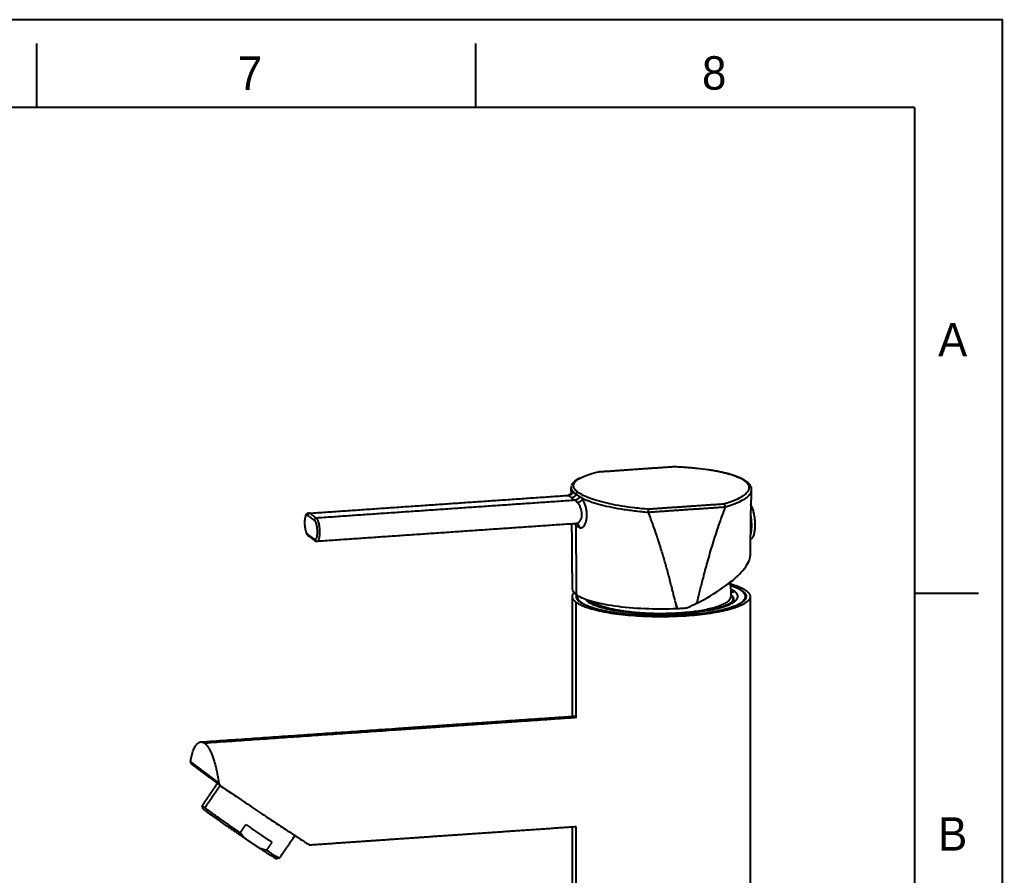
# Model space of a CAD drawing. Extents: x 10319 to 11160, y -16029 to -15435.
# Drawn here: x 10935.5 to 11159.7, y -15630 to -15434.6 of the extents above; entities that cross this region are included whole.
import ezdxf

# ---------------------------------------------------------------- set-up
doc = ezdxf.new("R2010")
doc.units = 0
doc.header["$MEASUREMENT"] = 0
doc.layers.get('0').update_dxf_attribs({"linetype": 'CONTINUOUS'})
doc.layers.add('FORM', color=7, linetype='CONTINUOUS')
doc.styles.get("Standard").update_dxf_attribs({"font": 'Gulim.ttf'})

msp = doc.modelspace()

# ---------------------------------------------------------------- linework, layer by layer
at = {"lineweight": -3}
for points, degree in [([(11062.84, -15542.52), (11062.51, -15542.27), (11062.02, -15541.78), (11061.77, -15541.04), (11061.99, -15540.32), (11062.71, -15539.62), (11063.89, -15538.97), (11065.5, -15538.37), (11066.85, -15538.01), (11067.59, -15537.84)], 3), ([(11067.47, -15537.85), (11067.45, -15537.86), (11067.44, -15537.87), (11067.43, -15537.88)], 3), ([(11067.59, -15537.84), (11067.56, -15537.83), (11067.53, -15537.83), (11067.51, -15537.84)], 3), ([(11067.59, -15537.84), (11076.18, -15537.25), (11084.76, -15536.65)], 2), ([(11061.75, -15542.4), (11061.72, -15542.51), (11061.63, -15542.73), (11061.39, -15542.99), (11061.08, -15543.18), (11060.84, -15543.23), (11060.72, -15543.23)], 3), ([(11061.32, -15541.65), (11061.33, -15541.83), (11061.38, -15542), (11061.48, -15542.17)], 3), ([(11061.75, -15542.4), (11061.64, -15542.27), (11061.54, -15542.19), (11061.48, -15542.17)], 3), ([(11062.34, -15542.95), (11062.1, -15542.77), (11061.9, -15542.58), (11061.75, -15542.4)], 3), ([(11102.39, -15542.05), (11102.39, -15542.14), (11102.38, -15542.22), (11102.36, -15542.3)], 3), ([(11001.64, -15547.31), (11031.18, -15545.27), (11060.72, -15543.23)], 2), ([(11062.21, -15544.36), (11032.66, -15546.39), (11003.12, -15548.43)], 2), ([(11060.72, -15543.23), (11060.88, -15543.43), (11061.09, -15543.62), (11061.34, -15543.8)], 3), ([(11062.34, -15542.95), (11062.31, -15543.06), (11062.22, -15543.28), (11061.99, -15543.55), (11061.69, -15543.74), (11061.45, -15543.8), (11061.34, -15543.8)], 3), ([(11061.34, -15543.8), (11061.58, -15543.99), (11061.88, -15544.18), (11062.21, -15544.36)], 3), ([(11063.17, -15543.48), (11063.12, -15543.69), (11062.87, -15544.14), (11062.41, -15544.34), (11062.21, -15544.36)], 3), ([(11062.76, -15544.93), (11062.7, -15544.84), (11062.57, -15544.68), (11062.4, -15544.48), (11062.27, -15544.39), (11062.21, -15544.36)], 3), ([(11063.17, -15543.48), (11062.85, -15543.3), (11062.57, -15543.12), (11062.34, -15542.95)], 3), ([(11062.84, -15542.52), (11062.78, -15542.52), (11062.64, -15542.55), (11062.46, -15542.69), (11062.38, -15542.82), (11062.36, -15542.89)], 3), ([(11078.93, -15546.41), (11077.85, -15546.33), (11075.74, -15546.12), (11072.78, -15545.7), (11070.07, -15545.19), (11067.65, -15544.6), (11065.61, -15543.95), (11063.97, -15543.25), (11063.17, -15542.76), (11062.84, -15542.52)], 3), ([(11063.87, -15543.98), (11063.63, -15543.78), (11063.4, -15543.6), (11063.17, -15543.48)], 3), ([(11063.2, -15550.57), (11063.31, -15550.63), (11063.55, -15550.68), (11063.92, -15550.54), (11064.27, -15550.18), (11064.58, -15549.63), (11064.79, -15548.92), (11064.9, -15548.08), (11064.89, -15547.18), (11064.76, -15546.26), (11064.53, -15545.38), (11064.22, -15544.6), (11063.99, -15544.17), (11063.87, -15543.98)], 3), ([(11078.95, -15547.17), (11077.86, -15547.06), (11075.7, -15546.84), (11072.7, -15546.41), (11069.97, -15545.9), (11067.55, -15545.31), (11065.49, -15544.67), (11064.37, -15544.21), (11063.87, -15543.98)], 3), ([(11096.1, -15545.23), (11087.51, -15545.82), (11078.93, -15546.41)], 2), ([(11078.94, -15547.06), (11078.94, -15547), (11078.94, -15546.86), (11078.94, -15546.66), (11078.93, -15546.5), (11078.93, -15546.43), (11078.93, -15546.41)], 3), ([(11078.94, -15547.06), (11087.67, -15546.46), (11096.4, -15545.86)], 2), ([(11096.38, -15545.97), (11095.79, -15547.55), (11094.71, -15550.62), (11093.31, -15555), (11092.15, -15559.01), (11091.54, -15561.35), (11091.27, -15562.44)], 3), ([(11096.1, -15545.23), (11096.14, -15545.25), (11096.22, -15545.31), (11096.31, -15545.46), (11096.38, -15545.66), (11096.39, -15545.79), (11096.4, -15545.86)], 3), ([(11001.2, -15547.78), (11001.95, -15548.34), (11002.69, -15548.9)], 2), ([(11003.12, -15548.43), (11002.38, -15547.87), (11001.64, -15547.31)], 2), ([(11082.01, -15556.14), (11081.7, -15555.13), (11081.06, -15553.11), (11080.04, -15550.12), (11079.32, -15548.15), (11078.95, -15547.17)], 3), ([(11062.51, -15549.68), (11032.91, -15551.72), (11003.31, -15553.76)], 2), ([(11061.98, -15549.71), (11062.09, -15549.82), (11062.22, -15549.93), (11062.36, -15550.04)], 3), ([(11062.36, -15550.04), (11062.36, -15549.93), (11062.34, -15549.81), (11062.29, -15549.69)], 3), ([(11062.36, -15550.04), (11062.4, -15557.98), (11062.45, -15565.92)], 2), ([(11062.36, -15550.04), (11062.6, -15550.22), (11062.88, -15550.4), (11063.2, -15550.57)], 3), ([(11062.66, -15549.69), (11062.62, -15549.68), (11062.56, -15549.67), (11062.51, -15549.68)], 3), ([(11062.54, -15549.62), (11062.59, -15549.65), (11062.65, -15549.68), (11062.71, -15549.72)], 3), ([(11002.69, -15553.28), (11001.95, -15552.72), (11001.2, -15552.16)], 2), ([(11084.24, -15564.27), (11084, -15563.33), (11083.53, -15561.47), (11082.79, -15558.76), (11082.28, -15557.01), (11082.01, -15556.14)], 3), ([(11091.27, -15562.44), (11091.15, -15562.9), (11090.92, -15563.81), (11090.58, -15565.14), (11090.36, -15566.01), (11090.25, -15566.44)], 3), ([(11062.45, -15565.92), (11061.88, -15565.49), (11061.59, -15565.04), (11061.58, -15564.58)], 3), ([(11084.97, -15567.08), (11084.89, -15566.78), (11084.73, -15566.16), (11084.49, -15565.22), (11084.32, -15564.59), (11084.24, -15564.27)], 3), ([(11085.44, -15569.14), (11083.02, -15569.24), (11078.02, -15569.23), (11071.02, -15568.61), (11065.44, -15567.47), (11063.16, -15566.46), (11062.45, -15565.92)], 3), ([(11062.48, -15566.51), (11062.48, -15566.42), (11062.48, -15566.33)], 2), ([(11062.45, -15593.99), (11062.45, -15580.83), (11062.45, -15567.67)], 2), ([(11065.74, -15567.59), (11065.62, -15567.49), (11065.52, -15567.39), (11065.43, -15567.29)], 3), ([(11066.65, -15568.15), (11066.48, -15568.06), (11066.17, -15567.9), (11065.92, -15567.73), (11065.8, -15567.64)], 3), ([(11085.55, -15569.13), (11085.5, -15568.94), (11085.39, -15568.54), (11085.2, -15567.91), (11085.07, -15567.46), (11085.01, -15567.22)], 3), ([(11087.68, -15568.99), (11087.44, -15569), (11086.97, -15569.03), (11086.25, -15569.09), (11085.79, -15569.11), (11085.55, -15569.13)], 3), ([(11089.87, -15567.95), (11089.63, -15568.06), (11089.14, -15568.29), (11088.41, -15568.64), (11087.92, -15568.87), (11087.68, -15568.99)], 3), ([(11089.88, -15567.91), (11089.88, -15567.92), (11089.88, -15567.93), (11089.87, -15567.95)], 3), ([(11081.07, -15570.18), (11081.69, -15570.18), (11082.91, -15570.17), (11084.74, -15570.11), (11086.54, -15570.01), (11088.29, -15569.85), (11089.38, -15569.71), (11089.92, -15569.64)], 3), ([(11062.49, -15593.98), (11048.11, -15594.97), (11033.73, -15595.96)], 2), ([(10980.9, -15608.84), (10977.67, -15606.4), (10974.44, -15603.96)], 2), ([(10981.17, -15609.47), (10979.44, -15612.02), (10977.7, -15614.56)], 2), ([(10980.9, -15608.84), (10980.92, -15608.95), (10980.97, -15609.15), (10981.14, -15609.42), (10981.28, -15609.55), (10981.36, -15609.6)], 3), ([(10985.82, -15620.25), (10986.45, -15619.32), (10987.08, -15618.39)], 2), ([(10986.74, -15621.41), (10986.63, -15621.3), (10986.42, -15621.05), (10986.11, -15620.67), (10985.91, -15620.39), (10985.82, -15620.25)], 3), ([(11062.45, -15618.91), (11050.24, -15619.75), (11038.03, -15620.59)], 2), ([(11061.58, -15696.58), (11061.58, -15657.77), (11061.58, -15618.96)], 2), ([(11062.45, -15697.92), (11062.45, -15658.41), (11062.45, -15618.91)], 2), ([(10993.04, -15622.39), (10992.41, -15623.32), (10991.77, -15624.25)], 2), ([(10991.77, -15624.25), (10991.6, -15624.21), (10991.27, -15624.13), (10990.8, -15623.99), (10990.49, -15623.89), (10990.34, -15623.83)], 3)]:
    msp.add_open_spline(points, degree=degree, dxfattribs=at)
for points, degree, knots in [([(11084.76, -15536.65), (11085.13, -15536.67), (11085.98, -15536.71), (11087.27, -15536.79), (11088.64, -15536.9), (11090.41, -15537.07), (11092.07, -15537.27), (11093.62, -15537.51), (11094.74, -15537.72), (11095.78, -15537.94), (11097.07, -15538.25), (11098.5, -15538.68), (11099.88, -15539.26), (11100.58, -15539.68), (11100.87, -15539.89)], 3, [-26.041557, -26.041557, -26.041557, -26.041557, -24.740752, -23.091369, -21.441985, -19.792602, -16.493835, -14.844451, -13.195068, -11.545684, -9.896301, -6.597534, -3.298767, 0, 0, 0, 0]), ([(11100.87, -15539.89), (11101.15, -15540.11), (11101.6, -15540.56), (11101.9, -15541.25), (11101.83, -15541.85), (11101.59, -15542.33), (11101.31, -15542.69), (11100.93, -15543.04), (11100.31, -15543.51), (11099.52, -15543.96), (11098.55, -15544.39), (11097.74, -15544.71), (11096.92, -15544.99), (11096.35, -15545.16), (11096.1, -15545.23)], 3, [-26.041557, -26.041557, -26.041557, -26.041557, -22.74279, -19.444023, -16.145256, -14.495873, -12.846489, -11.197106, -9.547722, -6.248955, -4.599572, -2.950188, -1.300805, 0, 0, 0, 0]), ([(11100.87, -15539.89), (11100.93, -15539.89), (11101.04, -15539.9), (11101.15, -15539.96), (11101.2, -15539.99)], 3, [0, 0, 0, 0, 0.241209, 0.4283448, 0.4283448, 0.4283448, 0.4283448]), ([(11061.48, -15542.17), (11061.48, -15542.29), (11061.47, -15542.43), (11061.42, -15542.57), (11061.41, -15542.59)], 3, [0, 0, 0, 0, 0.4531791, 0.5110724, 0.5110724, 0.5110724, 0.5110724]), ([(11102.36, -15542.3), (11102.32, -15542.46), (11102.16, -15542.9), (11101.54, -15543.63), (11100.32, -15544.45), (11098.63, -15545.24), (11097.17, -15545.73), (11096.38, -15545.97)], 3, [9.32186, 9.32186, 9.32186, 9.32186, 11.5113, 15.3484, 19.1855, 23.0226, 26.859701, 26.859701, 26.859701, 26.859701]), ([(11063.87, -15543.98), (11063.85, -15544.08), (11063.76, -15544.28), (11063.53, -15544.54), (11063.3, -15544.71), (11063.06, -15544.85), (11062.87, -15544.9), (11062.76, -15544.93)], 3, [-1.81871, -1.81871, -1.81871, -1.81871, -1.365547, -0.910091, -0.682362, -0.454634, 0, 0, 0, 0]), ([(11062.76, -15544.93), (11062.88, -15545.08), (11063.1, -15545.42), (11063.38, -15546.05), (11063.59, -15546.74), (11063.68, -15547.47), (11063.65, -15548.16), (11063.49, -15548.77), (11063.22, -15549.24), (11062.9, -15549.56), (11062.59, -15549.69), (11062.39, -15549.68), (11062.32, -15549.66)], 3, [-8.164953, -8.164953, -8.164953, -8.164953, -7.348458, -6.531963, -5.715467, -4.898972, -4.082477, -3.265981, -2.449486, -1.632991, -0.816495, -0.271368, -0.271368, -0.271368, -0.271368]), ([(11063.2, -15550.57), (11063.2, -15550.44), (11063.16, -15550.18), (11062.97, -15549.89), (11062.8, -15549.77), (11062.75, -15549.73), (11062.74, -15549.73)], 3, [0, 0, 0, 0, 0.473118, 0.948631, 1.186388, 1.194273, 1.194273, 1.194273, 1.194273]), ([(11089.92, -15567.92), (11092.09, -15566.79), (11096.12, -15564.38), (11100.49, -15560.72), (11101.99, -15558.32), (11102.12, -15557.23), (11102.12, -15557.05)], 3, [0, 0, 0, 0, 8.599405, 17.203832, 25.808258, 27.622292, 27.622292, 27.622292, 27.622292]), ([(11096.25, -15567.94), (11096.4, -15567.87), (11096.82, -15567.63), (11097.35, -15567.23), (11097.69, -15566.76), (11097.75, -15566.46), (11097.75, -15566.32)], 3, [-12.94521, -12.94521, -12.94521, -12.94521, -11.78116, -9.424928, -7.068696, -5.171602, -5.171602, -5.171602, -5.171602]), ([(11097.78, -15565.93), (11097.9, -15566.04), (11098.16, -15566.34), (11098.45, -15566.98), (11098.28, -15567.52), (11097.99, -15567.87)], 3, [-6.363687, -6.363687, -6.363687, -6.363687, -4.819594, -2.409797, 2.159822, 2.159822, 2.159822, 2.159822]), ([(11098.1, -15566.42), (11098.16, -15566.55), (11098.25, -15566.86), (11098.18, -15567.23), (11098.04, -15567.46), (11097.99, -15567.52)], 3, [-23.862835, -23.862835, -23.862835, -23.862835, -22.034244, -19.585995, -18.690136, -18.690136, -18.690136, -18.690136]), ([(11066.03, -15567.48), (11066.11, -15567.55), (11066.36, -15567.75), (11066.68, -15567.95), (11066.92, -15568.07)], 3, [-23.505129, -23.505129, -23.505129, -23.505129, -22.320468, -20.319818, -20.319818, -20.319818, -20.319818]), ([(11066.61, -15568.1), (11067.93, -15568.7), (11070.55, -15569.43), (11073.68, -15569.82), (11077.66, -15570.31), (11082.38, -15570.42), (11086.72, -15570.13), (11091, -15569.84), (11094.74, -15569.13), (11096.69, -15568.31), (11097.71, -15567.88), (11097.93, -15567.55), (11097.98, -15567.51)], 3, [2.890018, 2.890018, 2.890018, 2.890018, 15.305109, 15.305109, 15.305109, 30.667573, 30.667573, 30.667573, 45.984948, 45.984948, 45.984948, 52.569002, 52.569002, 52.569002, 52.569002]), ([(11066.92, -15568.07), (11066.98, -15568.1), (11067.34, -15568.28), (11068.12, -15568.59), (11069.44, -15568.99), (11070.99, -15569.33), (11072.75, -15569.63), (11074.67, -15569.87), (11076.73, -15570.04), (11078.87, -15570.15), (11080.34, -15570.18), (11081.07, -15570.18)], 3, [-20.319818, -20.319818, -20.319818, -20.319818, -19.840416, -17.360364, -14.880312, -12.40026, -9.920208, -7.440156, -4.960104, -2.480052, 0, 0, 0, 0]), ([(11089.92, -15569.64), (11090.53, -15569.55), (11091.71, -15569.35), (11093.3, -15569), (11094.66, -15568.61), (11095.62, -15568.25), (11096.1, -15568.02), (11096.25, -15567.94)], 3, [-23.56232, -23.56232, -23.56232, -23.56232, -21.206088, -18.849856, -16.493624, -14.137392, -12.94521, -12.94521, -12.94521, -12.94521]), ([(11033.73, -15595.96), (11028.13, -15596.35), (11022.52, -15596.74), (11000.1, -15598.28), (10977.67, -15599.83)], 2, [-65, -65, -65, -52, -52, 0, 0, 0]), ([(10981.36, -15609.6), (10983.09, -15610.78), (10986.1, -15612.81), (10989.93, -15615.38), (10993.24, -15617.59), (10996.11, -15619.49), (10998.54, -15621.08), (11000.16, -15622.13), (11001.13, -15622.73), (11001.61, -15623.02), (11001.76, -15623.09), (11001.78, -15623.09)], 3, [0, 0, 0, 0, 5.012772, 10.025544, 15.038316, 20.051088, 25.06386, 30.076632, 32.583018, 35.089404, 37.092967, 37.092967, 37.092967, 37.092967]), ([(11038.03, -15620.59), (11028.99, -15621.21), (11019.95, -15621.84), (11010.87, -15622.46), (11001.78, -15623.09)], 2, [59.723194, 59.723194, 59.723194, 80.689416, 80.689416, 101.758677, 101.758677, 101.758677])]:
    msp.add_open_spline(points, degree=degree, knots=knots, dxfattribs=at)
for points, degree, knots in [([(11084.8, -15536.65), (11085.17, -15536.66), (11085.54, -15536.68), (11085.91, -15536.7), (11086.38, -15536.73), (11086.85, -15536.75), (11087.31, -15536.79), (11087.78, -15536.82), (11088.23, -15536.86), (11088.69, -15536.89), (11089.14, -15536.93), (11089.58, -15536.98), (11090.02, -15537.02), (11090.89, -15537.11), (11091.73, -15537.21), (11092.54, -15537.33), (11092.94, -15537.39), (11093.33, -15537.45), (11093.71, -15537.51), (11094.1, -15537.58), (11094.47, -15537.65), (11094.84, -15537.72), (11095.2, -15537.79), (11095.56, -15537.86), (11095.9, -15537.94), (11096.24, -15538.02), (11096.57, -15538.1), (11096.89, -15538.18), (11097.35, -15538.3), (11097.79, -15538.43), (11098.2, -15538.56), (11098.35, -15538.61), (11098.49, -15538.66), (11098.63, -15538.71), (11099.17, -15538.9), (11099.64, -15539.1), (11100.07, -15539.31), (11100.5, -15539.52), (11100.87, -15539.75), (11101.19, -15539.99)], 3, [0.466497, 0.466497, 0.466497, 0.466497, 1.756649, 1.756649, 1.756649, 3.408195, 3.408195, 3.408195, 5.070911, 5.070911, 5.070911, 6.736328, 6.736328, 6.736328, 10.047512, 10.047512, 10.047512, 11.704101, 11.704101, 11.704101, 13.372325, 13.372325, 13.372325, 15.044661, 15.044661, 15.044661, 16.709444, 16.709444, 16.709444, 19.136562, 19.136562, 19.136562, 20.024901, 20.024901, 20.024901, 23.33889, 23.33889, 23.33889, 26.678833, 26.678833, 26.678833, 26.678833]), ([(11061.45, -15540.89), (11061.51, -15540.74), (11061.59, -15540.6), (11061.69, -15540.47), (11061.77, -15540.36), (11061.85, -15540.26), (11061.94, -15540.17), (11061.97, -15540.14), (11062, -15540.11), (11062.03, -15540.08), (11062.16, -15539.96), (11062.3, -15539.85), (11062.46, -15539.73), (11062.61, -15539.62), (11062.78, -15539.51), (11062.97, -15539.41), (11063.07, -15539.35), (11063.18, -15539.29), (11063.29, -15539.23)], 3, [3.134179, 3.134179, 3.134179, 3.134179, 4.817263, 4.817263, 4.817263, 6.10835, 6.10835, 6.10835, 6.503385, 6.503385, 6.503385, 8.183237, 8.183237, 8.183237, 9.848777, 9.848777, 9.848777, 10.793057, 10.793057, 10.793057, 10.793057]), ([(11101.19, -15539.99), (11101.33, -15540.1), (11101.47, -15540.21), (11101.58, -15540.32), (11101.73, -15540.46), (11101.87, -15540.61), (11101.98, -15540.77), (11102.1, -15540.94), (11102.19, -15541.11), (11102.26, -15541.29), (11102.31, -15541.42), (11102.35, -15541.56), (11102.37, -15541.7), (11102.39, -15541.82), (11102.4, -15541.94), (11102.39, -15542.06)], 3, [0.266445, 0.266445, 0.266445, 0.266445, 1.754952, 1.754952, 1.754952, 3.619682, 3.619682, 3.619682, 5.57024, 5.57024, 5.57024, 6.985615, 6.985615, 6.985615, 8.229534, 8.229534, 8.229534, 8.229534]), ([(11102.39, -15542.05), (11102.36, -15542.69), (11102.34, -15543.33), (11102.3, -15544.68), (11102.28, -15545.39), (11102.27, -15546.11), (11102.19, -15549.51), (11102.15, -15553.51), (11102.12, -15557.05)], 3, [0.222451, 0.222451, 0.222451, 0.222451, 2.555995, 2.555995, 5.074041, 5.074041, 5.074041, 17.671508, 17.671508, 17.671508, 17.671508]), ([(11060.71, -15543.15), (11060.91, -15543.12), (11061.1, -15543.02), (11061.23, -15542.88), (11061.32, -15542.78), (11061.38, -15542.68), (11061.41, -15542.59)], 3, [0.223722, 0.223722, 0.223722, 0.223722, 1.107061, 1.107061, 1.107061, 1.667021, 1.667021, 1.667021, 1.667021]), ([(11061.42, -15542.6), (11061.41, -15542.64), (11061.4, -15542.71), (11061.39, -15542.8), (11061.39, -15542.85), (11061.39, -15542.91), (11061.38, -15542.98)], 3, [0.811205, 0.811205, 0.811205, 0.811205, 1.4675, 1.4675, 1.4675, 1.860664, 1.860664, 1.860664, 1.860664]), ([(11000.53, -15549.48), (11000.53, -15549.47), (11000.53, -15549.46), (11000.53, -15549.45), (11000.53, -15548.81), (11000.6, -15548.28), (11000.76, -15547.88), (11000.81, -15547.75), (11000.87, -15547.63), (11000.95, -15547.52), (11001.01, -15547.45), (11001.08, -15547.38), (11001.17, -15547.33), (11001.25, -15547.28), (11001.35, -15547.25), (11001.45, -15547.24)], 3, [5.101403, 5.101403, 5.101403, 5.101403, 5.13554, 5.13554, 5.13554, 7.28629, 7.28629, 7.28629, 7.992964, 7.992964, 7.992964, 8.493975, 8.493975, 8.493975, 8.958383, 8.958383, 8.958383, 8.958383]), ([(11061.58, -15564.58), (11061.56, -15560.78), (11061.54, -15556.7), (11061.5, -15552.88), (11061.48, -15551.82), (11061.47, -15550.75), (11061.46, -15549.67)], 3, [0.265758, 0.265758, 0.265758, 0.265758, 13.569284, 13.569284, 13.569284, 17.204065, 17.204065, 17.204065, 17.204065]), ([(10976.81, -15599.53), (10999.62, -15597.95), (11022.44, -15596.38), (11028.08, -15595.99), (11033.71, -15595.6)], 2, [12.272831, 12.272831, 12.272831, 65.191507, 65.191507, 78.252864, 78.252864, 78.252864])]:
    msp.add_open_spline(points, degree=degree, knots=knots)
for points, degree in [([(11061.32, -15541.61), (11061.31, -15541.37), (11061.34, -15541.16), (11061.42, -15540.96)], 3), ([(11061.34, -15542.6), (11061.33, -15542.28), (11061.32, -15541.97), (11061.31, -15541.66)], 3), ([(11001.45, -15547.24), (11001.54, -15547.24), (11001.63, -15547.23)], 2), ([(11001.24, -15552.38), (11001.11, -15552.24), (11001.02, -15552.08), (11000.94, -15551.89)], 3), ([(11002.85, -15553.61), (11002.11, -15553.05), (11001.36, -15552.49)], 2), ([(11002.65, -15553.34), (11002.68, -15553.36), (11002.72, -15553.39)], 2), ([(11002.78, -15553.44), (11002.95, -15553.57), (11003.12, -15553.69)], 2), ([(11003.31, -15553.76), (11003.13, -15553.77), (11002.97, -15553.71), (11002.85, -15553.61)], 3), ([(11102.41, -15553.06), (11102.29, -15553.07), (11102.16, -15553.07)], 2), ([(11097.52, -15563.13), (11097.67, -15564.18), (11097.74, -15565.25), (11097.75, -15566.32)], 3), ([(11061.58, -15593.66), (11061.58, -15580), (11061.58, -15566.33)], 2), ([(11102.12, -15566.33), (11102.12, -15631.46), (11102.12, -15696.58)], 2), ([(11033.71, -15595.6), (11048.08, -15594.61), (11062.45, -15593.62)], 2), ([(10974.44, -15603.96), (10974.43, -15604.05), (10974.43, -15604.21), (10974.53, -15604.42), (10974.63, -15604.52), (10974.7, -15604.57)], 3), ([(10974.7, -15604.57), (10977.92, -15607), (10981.13, -15609.43)], 2), ([(10977.15, -15614.1), (10978.87, -15611.56), (10980.6, -15609.03)], 2), ([(10977.26, -15614.73), (10977.22, -15614.52), (10977.18, -15614.31), (10977.14, -15614.1)], 3), ([(10998.25, -15620.89), (10996.48, -15623.48), (10994.71, -15626.07)], 2), ([(10986.74, -15621.41), (10988.54, -15622.62), (10990.34, -15623.83)], 2), ([(10994.71, -15626.07), (10994.5, -15626.11), (10994.29, -15626.15), (10994.08, -15626.19)], 3)]:
    msp.add_open_spline(points, degree=degree)
for points, weights, knots in [([(11102.41, -15553.06), (11103.38, -15552.99), (11103.27, -15549.57), (11103.15, -15546.15), (11102.16, -15545.35)], [1, 0.750770073782, 1, 0.750770073782, 1], [-12.555305, -12.555305, -12.555305, -6.277652, -6.277652, 0, 0, 0]), ([(10977.26, -15614.73), (10977.29, -15614.85), (10980.13, -15616.86), (10982.98, -15618.87), (10986.74, -15621.41)], [1, 0.911958089339, 1, 0.911958089339, 1], [-19.108967, -19.108967, -19.108967, -9.554484, -9.554484, 0, 0, 0])]:
    msp.add_rational_spline(points, weights, degree=2, knots=knots)
for points, weights in [([(11000.55, -15549.48), (11000.55, -15547.28), (11001.2, -15547.78)], [1, 0.707106781187, 1]), ([(11001.64, -15547.31), (11001.2, -15547.34), (11001.2, -15547.78)], [1, 0.707106781187, 1]), ([(11001.45, -15547.24), (11001.54, -15547.24), (11001.64, -15547.31)], [0.920241471556, 0.952377696029, 1]), ([(11003.12, -15548.43), (11002.69, -15548.46), (11002.69, -15548.9)], [1, 0.707106781187, 1]), ([(11002.69, -15548.9), (11003.34, -15549.39), (11003.34, -15551.58)], [1, 0.707106781187, 1]), ([(11003.12, -15548.43), (11003.9, -15549.02), (11003.9, -15551.65)], [1, 0.707106781187, 1]), ([(11001.2, -15552.16), (11000.55, -15551.67), (11000.55, -15549.48)], [1, 0.707106781187, 1]), ([(11001.2, -15552.16), (11001.2, -15552.37), (11001.36, -15552.49)], [1, 0.835205057191, 0.85585225801]), ([(11003.34, -15551.58), (11003.34, -15553.78), (11002.69, -15553.28)], [1, 0.707106781187, 1]), ([(11002.7, -15553.37), (11002.77, -15553.72), (11003.12, -15553.69)], [0.929007915676, 0.748434128026, 1]), ([(11003.9, -15551.65), (11003.9, -15554.28), (11003.12, -15553.69)], [1, 0.707106781187, 1]), ([(11097.63, -15563.77), (11099.48, -15564.36), (11100.4, -15565.06)], [0.912119285731, 0.94241230223, 1]), ([(11100.22, -15565.07), (11099.35, -15564.41), (11097.65, -15563.85)], [1, 0.949694026535, 0.923996601335]), ([(11098.58, -15565.18), (11098.22, -15564.9), (11097.68, -15564.64)], [1, 0.970935985162, 0.947640058517]), ([(11062.45, -15567.67), (11061.58, -15567.02), (11061.58, -15566.33)], [1, 0.989271405171, 1]), ([(11062.48, -15566.33), (11062.48, -15566.16), (11062.55, -15565.98)], [1, 0.98529458521, 0.972368978408]), ([(11063.31, -15567.61), (11062.48, -15566.99), (11062.48, -15566.33)], [1, 0.989271405171, 1]), ([(11062.69, -15566.09), (11062.51, -15566.86), (11063.48, -15567.6)], [0.984272246151, 0.977060330995, 1]), ([(11064.64, -15567.02), (11064.82, -15567.26), (11065.12, -15567.49)], [0.955593403759, 0.97579664788, 1]), ([(11090.25, -15566.44), (11090.08, -15567.18), (11089.92, -15567.92)], [1, 0.999988478439, 1]), ([(11097.75, -15565.55), (11098.11, -15565.21), (11098.58, -15565.18)], [0.959204162505, 0.91978672533, 1]), ([(11100.51, -15565.31), (11100.38, -15565.19), (11100.22, -15565.07)], [1, 0.999601403066, 1]), ([(11100.4, -15565.06), (11101.22, -15565.68), (11101.22, -15566.33)], [1, 0.989271405171, 1]), ([(11065.12, -15567.49), (11065.49, -15567.46), (11065.8, -15567.64)], [1, 0.961599442347, 1]), ([(11085.44, -15569.14), (11085.23, -15568.18), (11085.01, -15567.22)], [1, 0.999980728825, 1]), ([(10976.81, -15599.53), (10977.23, -15599.5), (10977.67, -15599.83)], [1, 0.992792106174, 1]), ([(10977.67, -15599.83), (10979.88, -15601.5), (10980.9, -15608.84)], [1, 0.855845959774, 1]), ([(10977.7, -15614.56), (10977.15, -15614.15), (10977.14, -15614.1)], [1, 0.984621528157, 1]), ([(10977.15, -15614.1), (10977.15, -15614.1), (10977.15, -15614.1)], [1, 0.998895652143, 0.997820034096]), ([(10985.82, -15620.25), (10979.8, -15616.16), (10977.7, -15614.56)], [1, 0.825207506021, 1]), ([(10987.08, -15618.39), (10990.49, -15620.72), (10993.04, -15622.39)], [1, 0.932203389831, 1]), ([(10994.71, -15626.07), (10994.59, -15626.1), (10991.77, -15624.25)], [1, 0.918922028255, 1])]:
    msp.add_rational_spline(points, weights, degree=2, dxfattribs=at)
for points, weights, knots in [([(11102.23, -15547.84), (11102.37, -15548.71), (11102.4, -15549.63), (11102.46, -15551.23), (11102.17, -15552.24)], [0.889910667676, 0.91793043552, 1, 0.865525134016, 0.876165181444], [-9.45546, -9.45546, -9.45546, -7.388276, -7.388276, -4.001096, -4.001096, -4.001096]), ([(11102.12, -15566.33), (11102.12, -15570.33), (11084.81, -15570.91), (11067.64, -15571.49), (11062.49, -15567.71)], [1, 0.756997130583, 1, 0.758410035366, 0.997190620691], [-64.088204, -64.088204, -64.088204, -32.044102, -32.044102, -0.186316, -0.186316, -0.186316]), ([(11101.22, -15566.33), (11101.22, -15570.15), (11084.68, -15570.71), (11068.14, -15571.27), (11063.31, -15567.61)], [1, 0.756997130583, 1, 0.756997130583, 1], [6.304402, 6.304402, 6.304402, 36.924322, 36.924322, 67.544242, 67.544242, 67.544242]), ([(11063.48, -15567.6), (11068.87, -15571.68), (11086.88, -15570.56), (11104.88, -15569.45), (11100.51, -15565.31)], [1, 0.717018761298, 1, 0.717018761298, 1], [0, 0, 0, 32.856544, 32.856544, 65.713089, 65.713089, 65.713089]), ([(11065.12, -15567.49), (11070.17, -15571.31), (11086.9, -15570.15), (11103.64, -15569), (11098.58, -15565.18)], [1, 0.707106781187, 1, 0.707106781187, 1], [-60.946897, -60.946897, -60.946897, -30.473449, -30.473449, 0, 0, 0]), ([(11066.5, -15567.6), (11067.32, -15568.21), (11068.98, -15568.71), (11073.52, -15570.09), (11081.07, -15570.18)], [0.954773111086, 0.962988606115, 1, 0.904858446395, 1], [44.500504, 44.500504, 44.500504, 50.607653, 50.607653, 66.306701, 66.306701, 66.306701])]:
    msp.add_rational_spline(points, weights, degree=2, knots=knots, dxfattribs=at)
for points, weights in [([(11102.12, -15552.95), (11102.27, -15553.07), (11102.41, -15553.06)], [1, 0.99186279573, 1]), ([(11097.27, -15563.33), (11100.03, -15564.07), (11101.26, -15565)], [0.898364311066, 0.927628155287, 1]), ([(11061.58, -15566.33), (11061.58, -15565.88), (11061.96, -15565.44)], [1, 0.965044703368, 0.940145853935]), ([(11101.26, -15565), (11102.12, -15565.65), (11102.12, -15566.33)], [1, 0.989271405171, 1]), ([(10974.44, -15603.96), (10975.21, -15599.64), (10976.81, -15599.53)], [1, 0.911666816568, 1]), ([(10990.34, -15623.83), (10993.95, -15626.22), (10994.08, -15626.19)], [1, 0.889220405454, 1]), ([(10993.23, -15625.6), (10993.2, -15625.54), (10992.76, -15625.21)], [0.89826129557, 0.934468908867, 1])]:
    msp.add_rational_spline(points, weights, degree=2)
at = {"layer": 'FORM', "color": 7, "linetype": 'Continuous'}
for p, q in [((10318.66, -15434.62), (11159.66, -15434.62)), ((11159.66, -16029.33), (11159.66, -15434.62)), ((10939.4, -15454.65), (10939.4, -15440.09)), ((11039.52, -15454.65), (11039.52, -15440.09)), ((11139.63, -15454.65), (10338.68, -15454.65)), ((11139.63, -15454.65), (11139.63, -16009.31)), ((11139.64, -15565.57), (11154.19, -15565.57))]:
    msp.add_line(p, q, dxfattribs=at)

# ---------------------------------------------------------------- texts
at = {"layer": 'FORM', "color": 7, "linetype": 'Continuous', "char_height": 7.63, "attachment_point": 5}
for s, insert in [('7', (10988.02, -15446.85)), ('8', (11093.93, -15446.85))]:
    msp.add_mtext_dynamic_manual_height_columns(s, width=50.0595, gutter_width=12.51, heights=[0], dxfattribs=dict(at, insert=insert))
at = {"layer": 'FORM', "char_height": 7.63, "attachment_point": 5}
for s, insert in [('A', (11148.33, -15507.71)), ('B', (11148.33, -15620.53))]:
    msp.add_mtext_dynamic_manual_height_columns(s, width=10.0119, gutter_width=12.51, heights=[0], dxfattribs=dict(at, insert=insert))

doc.saveas('drawing.dxf')
